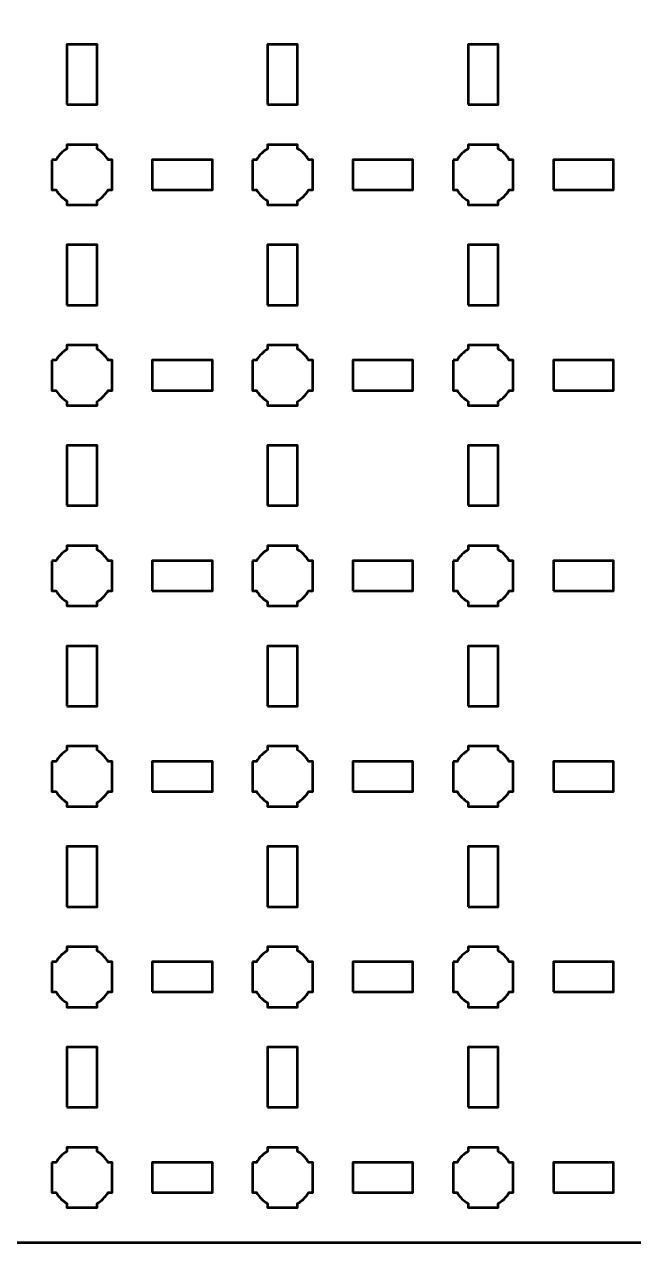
# Model space of a CAD drawing. Header units: centimetres. Extents: x -35.1 to 14.2, y -39.5 to 9.8.
# Drawn here: x -29.07 to -23, y -39.5 to -27.35 of the extents above; entities that cross this region are included whole.
import ezdxf

# ---------------------------------------------------------------- set-up
doc = ezdxf.new("R2010")
doc.units = ezdxf.units.CM
doc.header["$MEASUREMENT"] = 0
doc.layers.add('Layer 1', color=7, linetype='Continuous')

msp = doc.modelspace()

# ---------------------------------------------------------------- linework, layer by layer
at = {"layer": 'Layer 1', "color": 250, "lineweight": 53}
for points in [[(-28.65, -28.15), (-28.35, -28.15), (-28.35, -27.55), (-28.65, -27.55), (-28.65, -28.15)], [(-26.65, -28.15), (-26.35, -28.15), (-26.35, -27.55), (-26.65, -27.55), (-26.65, -28.15)], [(-24.65, -28.15), (-24.35, -28.15), (-24.35, -27.55), (-24.65, -27.55), (-24.65, -28.15)], [(-27.8, -29), (-27.2, -29), (-27.2, -28.7), (-27.8, -28.7), (-27.8, -29)], [(-25.8, -29), (-25.2, -29), (-25.2, -28.7), (-25.8, -28.7), (-25.8, -29)], [(-23.8, -29), (-23.2, -29), (-23.2, -28.7), (-23.8, -28.7), (-23.8, -29)], [(-28.65, -30.15), (-28.35, -30.15), (-28.35, -29.55), (-28.65, -29.55), (-28.65, -30.15)], [(-26.65, -30.15), (-26.35, -30.15), (-26.35, -29.55), (-26.65, -29.55), (-26.65, -30.15)], [(-24.65, -30.15), (-24.35, -30.15), (-24.35, -29.55), (-24.65, -29.55), (-24.65, -30.15)], [(-27.8, -31), (-27.2, -31), (-27.2, -30.7), (-27.8, -30.7), (-27.8, -31)], [(-25.8, -31), (-25.2, -31), (-25.2, -30.7), (-25.8, -30.7), (-25.8, -31)], [(-23.8, -31), (-23.2, -31), (-23.2, -30.7), (-23.8, -30.7), (-23.8, -31)], [(-28.65, -32.15), (-28.35, -32.15), (-28.35, -31.55), (-28.65, -31.55), (-28.65, -32.15)], [(-26.65, -32.15), (-26.35, -32.15), (-26.35, -31.55), (-26.65, -31.55), (-26.65, -32.15)], [(-24.65, -32.15), (-24.35, -32.15), (-24.35, -31.55), (-24.65, -31.55), (-24.65, -32.15)], [(-27.8, -33), (-27.2, -33), (-27.2, -32.7), (-27.8, -32.7), (-27.8, -33)], [(-25.8, -33), (-25.2, -33), (-25.2, -32.7), (-25.8, -32.7), (-25.8, -33)], [(-23.8, -33), (-23.2, -33), (-23.2, -32.7), (-23.8, -32.7), (-23.8, -33)], [(-28.65, -34.15), (-28.35, -34.15), (-28.35, -33.55), (-28.65, -33.55), (-28.65, -34.15)], [(-26.65, -34.15), (-26.35, -34.15), (-26.35, -33.55), (-26.65, -33.55), (-26.65, -34.15)], [(-24.65, -34.15), (-24.35, -34.15), (-24.35, -33.55), (-24.65, -33.55), (-24.65, -34.15)], [(-27.8, -35), (-27.2, -35), (-27.2, -34.7), (-27.8, -34.7), (-27.8, -35)], [(-25.8, -35), (-25.2, -35), (-25.2, -34.7), (-25.8, -34.7), (-25.8, -35)], [(-23.8, -35), (-23.2, -35), (-23.2, -34.7), (-23.8, -34.7), (-23.8, -35)], [(-28.65, -36.15), (-28.35, -36.15), (-28.35, -35.55), (-28.65, -35.55), (-28.65, -36.15)], [(-26.65, -36.15), (-26.35, -36.15), (-26.35, -35.55), (-26.65, -35.55), (-26.65, -36.15)], [(-24.65, -36.15), (-24.35, -36.15), (-24.35, -35.55), (-24.65, -35.55), (-24.65, -36.15)], [(-27.8, -37), (-27.2, -37), (-27.2, -36.7), (-27.8, -36.7), (-27.8, -37)], [(-25.8, -37), (-25.2, -37), (-25.2, -36.7), (-25.8, -36.7), (-25.8, -37)], [(-23.8, -37), (-23.2, -37), (-23.2, -36.7), (-23.8, -36.7), (-23.8, -37)], [(-28.65, -38.15), (-28.35, -38.15), (-28.35, -37.55), (-28.65, -37.55), (-28.65, -38.15)], [(-26.65, -38.15), (-26.35, -38.15), (-26.35, -37.55), (-26.65, -37.55), (-26.65, -38.15)], [(-24.65, -38.15), (-24.35, -38.15), (-24.35, -37.55), (-24.65, -37.55), (-24.65, -38.15)], [(-27.8, -39), (-27.2, -39), (-27.2, -38.7), (-27.8, -38.7), (-27.8, -39)], [(-25.8, -39), (-25.2, -39), (-25.2, -38.7), (-25.8, -38.7), (-25.8, -39)], [(-23.8, -39), (-23.2, -39), (-23.2, -38.7), (-23.8, -38.7), (-23.8, -39)]]:
    msp.add_lwpolyline(points, close=True, dxfattribs=at)
msp.add_open_spline([(-35.15, -39), (-35.15, -39), (-35.15, 9.3), (-35.15, 9.3), (-35.15, 9.3), (-35.15, 9.57609), (-34.92609, 9.8), (-34.65, 9.8), (-34.65, 9.8), (-34.65, 9.8), (13.65, 9.8), (13.65, 9.8), (13.65, 9.8), (13.92609, 9.8), (14.15, 9.57609), (14.15, 9.3), (14.15, 9.3), (14.15, 9.3), (14.15, -39), (14.15, -39), (14.15, -39), (14.15, -39.27609), (13.92609, -39.5), (13.65, -39.5), (13.65, -39.5), (13.65, -39.5), (-34.65, -39.5), (-34.65, -39.5), (-34.65, -39.5), (-34.92609, -39.5), (-35.15, -39.27609), (-35.15, -39)], degree=3, knots=[0, 0, 0, 0, 0.125, 0.125, 0.125, 0.125, 0.25, 0.25, 0.25, 0.25, 0.375, 0.375, 0.375, 0.375, 0.5, 0.5, 0.5, 0.5, 0.625, 0.625, 0.625, 0.625, 0.75, 0.75, 0.75, 0.75, 0.875, 0.875, 0.875, 0.875, 1, 1, 1, 1], dxfattribs=at)
at = {"layer": 'Layer 1', "lineweight": 53}
for points in [[(-28.8, -28.7), (-28.8, -28.7), (-28.75985, -28.7), (-28.75985, -28.7), (-28.75985, -28.7), (-28.7335, -28.65447), (-28.69553, -28.6165), (-28.65, -28.59015), (-28.65, -28.59015), (-28.65, -28.59015), (-28.65, -28.55), (-28.65, -28.55), (-28.65, -28.55), (-28.65, -28.55), (-28.5, -28.55), (-28.5, -28.55), (-28.5, -28.55), (-28.5, -28.55), (-28.35, -28.55), (-28.35, -28.55), (-28.35, -28.55), (-28.35, -28.55), (-28.35, -28.59015), (-28.35, -28.59015), (-28.35, -28.59015), (-28.30447, -28.6165), (-28.2665, -28.65447), (-28.24015, -28.7), (-28.24015, -28.7), (-28.24015, -28.7), (-28.2, -28.7), (-28.2, -28.7), (-28.2, -28.7), (-28.2, -28.7), (-28.2, -28.85), (-28.2, -28.85), (-28.2, -28.85), (-28.2, -28.85), (-28.2, -29), (-28.2, -29), (-28.2, -29), (-28.2, -29), (-28.24015, -29), (-28.24015, -29), (-28.24015, -29), (-28.2665, -29.04553), (-28.30447, -29.0835), (-28.35, -29.10985), (-28.35, -29.10985), (-28.35, -29.10985), (-28.35, -29.15), (-28.35, -29.15), (-28.35, -29.15), (-28.35, -29.15), (-28.5, -29.15), (-28.5, -29.15), (-28.5, -29.15), (-28.5, -29.15), (-28.65, -29.15), (-28.65, -29.15), (-28.65, -29.15), (-28.65, -29.15), (-28.65, -29.10985), (-28.65, -29.10985), (-28.65, -29.10985), (-28.69553, -29.0835), (-28.7335, -29.04553), (-28.75985, -29), (-28.75985, -29), (-28.75985, -29), (-28.8, -29), (-28.8, -29), (-28.8, -29), (-28.8, -29), (-28.8, -28.85), (-28.8, -28.85), (-28.8, -28.85), (-28.8, -28.85), (-28.8, -28.7), (-28.8, -28.7)], [(-26.8, -28.7), (-26.8, -28.7), (-26.75985, -28.7), (-26.75985, -28.7), (-26.75985, -28.7), (-26.7335, -28.65447), (-26.69553, -28.6165), (-26.65, -28.59015), (-26.65, -28.59015), (-26.65, -28.59015), (-26.65, -28.55), (-26.65, -28.55), (-26.65, -28.55), (-26.65, -28.55), (-26.5, -28.55), (-26.5, -28.55), (-26.5, -28.55), (-26.5, -28.55), (-26.35, -28.55), (-26.35, -28.55), (-26.35, -28.55), (-26.35, -28.55), (-26.35, -28.59015), (-26.35, -28.59015), (-26.35, -28.59015), (-26.30447, -28.6165), (-26.2665, -28.65447), (-26.24015, -28.7), (-26.24015, -28.7), (-26.24015, -28.7), (-26.2, -28.7), (-26.2, -28.7), (-26.2, -28.7), (-26.2, -28.7), (-26.2, -28.85), (-26.2, -28.85), (-26.2, -28.85), (-26.2, -28.85), (-26.2, -29), (-26.2, -29), (-26.2, -29), (-26.2, -29), (-26.24015, -29), (-26.24015, -29), (-26.24015, -29), (-26.2665, -29.04553), (-26.30447, -29.0835), (-26.35, -29.10985), (-26.35, -29.10985), (-26.35, -29.10985), (-26.35, -29.15), (-26.35, -29.15), (-26.35, -29.15), (-26.35, -29.15), (-26.5, -29.15), (-26.5, -29.15), (-26.5, -29.15), (-26.5, -29.15), (-26.65, -29.15), (-26.65, -29.15), (-26.65, -29.15), (-26.65, -29.15), (-26.65, -29.10985), (-26.65, -29.10985), (-26.65, -29.10985), (-26.69553, -29.0835), (-26.7335, -29.04553), (-26.75985, -29), (-26.75985, -29), (-26.75985, -29), (-26.8, -29), (-26.8, -29), (-26.8, -29), (-26.8, -29), (-26.8, -28.85), (-26.8, -28.85), (-26.8, -28.85), (-26.8, -28.85), (-26.8, -28.7), (-26.8, -28.7)], [(-24.8, -28.7), (-24.8, -28.7), (-24.75985, -28.7), (-24.75985, -28.7), (-24.75985, -28.7), (-24.7335, -28.65447), (-24.69553, -28.6165), (-24.65, -28.59015), (-24.65, -28.59015), (-24.65, -28.59015), (-24.65, -28.55), (-24.65, -28.55), (-24.65, -28.55), (-24.65, -28.55), (-24.5, -28.55), (-24.5, -28.55), (-24.5, -28.55), (-24.5, -28.55), (-24.35, -28.55), (-24.35, -28.55), (-24.35, -28.55), (-24.35, -28.55), (-24.35, -28.59015), (-24.35, -28.59015), (-24.35, -28.59015), (-24.30447, -28.6165), (-24.2665, -28.65447), (-24.24015, -28.7), (-24.24015, -28.7), (-24.24015, -28.7), (-24.2, -28.7), (-24.2, -28.7), (-24.2, -28.7), (-24.2, -28.7), (-24.2, -28.85), (-24.2, -28.85), (-24.2, -28.85), (-24.2, -28.85), (-24.2, -29), (-24.2, -29), (-24.2, -29), (-24.2, -29), (-24.24015, -29), (-24.24015, -29), (-24.24015, -29), (-24.2665, -29.04553), (-24.30447, -29.0835), (-24.35, -29.10985), (-24.35, -29.10985), (-24.35, -29.10985), (-24.35, -29.15), (-24.35, -29.15), (-24.35, -29.15), (-24.35, -29.15), (-24.5, -29.15), (-24.5, -29.15), (-24.5, -29.15), (-24.5, -29.15), (-24.65, -29.15), (-24.65, -29.15), (-24.65, -29.15), (-24.65, -29.15), (-24.65, -29.10985), (-24.65, -29.10985), (-24.65, -29.10985), (-24.69553, -29.0835), (-24.7335, -29.04553), (-24.75985, -29), (-24.75985, -29), (-24.75985, -29), (-24.8, -29), (-24.8, -29), (-24.8, -29), (-24.8, -29), (-24.8, -28.85), (-24.8, -28.85), (-24.8, -28.85), (-24.8, -28.85), (-24.8, -28.7), (-24.8, -28.7)], [(-28.8, -30.7), (-28.8, -30.7), (-28.75985, -30.7), (-28.75985, -30.7), (-28.75985, -30.7), (-28.7335, -30.65447), (-28.69553, -30.6165), (-28.65, -30.59015), (-28.65, -30.59015), (-28.65, -30.59015), (-28.65, -30.55), (-28.65, -30.55), (-28.65, -30.55), (-28.65, -30.55), (-28.5, -30.55), (-28.5, -30.55), (-28.5, -30.55), (-28.5, -30.55), (-28.35, -30.55), (-28.35, -30.55), (-28.35, -30.55), (-28.35, -30.55), (-28.35, -30.59015), (-28.35, -30.59015), (-28.35, -30.59015), (-28.30447, -30.6165), (-28.2665, -30.65447), (-28.24015, -30.7), (-28.24015, -30.7), (-28.24015, -30.7), (-28.2, -30.7), (-28.2, -30.7), (-28.2, -30.7), (-28.2, -30.7), (-28.2, -30.85), (-28.2, -30.85), (-28.2, -30.85), (-28.2, -30.85), (-28.2, -31), (-28.2, -31), (-28.2, -31), (-28.2, -31), (-28.24015, -31), (-28.24015, -31), (-28.24015, -31), (-28.2665, -31.04553), (-28.30447, -31.0835), (-28.35, -31.10985), (-28.35, -31.10985), (-28.35, -31.10985), (-28.35, -31.15), (-28.35, -31.15), (-28.35, -31.15), (-28.35, -31.15), (-28.5, -31.15), (-28.5, -31.15), (-28.5, -31.15), (-28.5, -31.15), (-28.65, -31.15), (-28.65, -31.15), (-28.65, -31.15), (-28.65, -31.15), (-28.65, -31.10985), (-28.65, -31.10985), (-28.65, -31.10985), (-28.69553, -31.0835), (-28.7335, -31.04553), (-28.75985, -31), (-28.75985, -31), (-28.75985, -31), (-28.8, -31), (-28.8, -31), (-28.8, -31), (-28.8, -31), (-28.8, -30.85), (-28.8, -30.85), (-28.8, -30.85), (-28.8, -30.85), (-28.8, -30.7), (-28.8, -30.7)], [(-26.8, -30.7), (-26.8, -30.7), (-26.75985, -30.7), (-26.75985, -30.7), (-26.75985, -30.7), (-26.7335, -30.65447), (-26.69553, -30.6165), (-26.65, -30.59015), (-26.65, -30.59015), (-26.65, -30.59015), (-26.65, -30.55), (-26.65, -30.55), (-26.65, -30.55), (-26.65, -30.55), (-26.5, -30.55), (-26.5, -30.55), (-26.5, -30.55), (-26.5, -30.55), (-26.35, -30.55), (-26.35, -30.55), (-26.35, -30.55), (-26.35, -30.55), (-26.35, -30.59015), (-26.35, -30.59015), (-26.35, -30.59015), (-26.30447, -30.6165), (-26.2665, -30.65447), (-26.24015, -30.7), (-26.24015, -30.7), (-26.24015, -30.7), (-26.2, -30.7), (-26.2, -30.7), (-26.2, -30.7), (-26.2, -30.7), (-26.2, -30.85), (-26.2, -30.85), (-26.2, -30.85), (-26.2, -30.85), (-26.2, -31), (-26.2, -31), (-26.2, -31), (-26.2, -31), (-26.24015, -31), (-26.24015, -31), (-26.24015, -31), (-26.2665, -31.04553), (-26.30447, -31.0835), (-26.35, -31.10985), (-26.35, -31.10985), (-26.35, -31.10985), (-26.35, -31.15), (-26.35, -31.15), (-26.35, -31.15), (-26.35, -31.15), (-26.5, -31.15), (-26.5, -31.15), (-26.5, -31.15), (-26.5, -31.15), (-26.65, -31.15), (-26.65, -31.15), (-26.65, -31.15), (-26.65, -31.15), (-26.65, -31.10985), (-26.65, -31.10985), (-26.65, -31.10985), (-26.69553, -31.0835), (-26.7335, -31.04553), (-26.75985, -31), (-26.75985, -31), (-26.75985, -31), (-26.8, -31), (-26.8, -31), (-26.8, -31), (-26.8, -31), (-26.8, -30.85), (-26.8, -30.85), (-26.8, -30.85), (-26.8, -30.85), (-26.8, -30.7), (-26.8, -30.7)], [(-24.8, -30.7), (-24.8, -30.7), (-24.75985, -30.7), (-24.75985, -30.7), (-24.75985, -30.7), (-24.7335, -30.65447), (-24.69553, -30.6165), (-24.65, -30.59015), (-24.65, -30.59015), (-24.65, -30.59015), (-24.65, -30.55), (-24.65, -30.55), (-24.65, -30.55), (-24.65, -30.55), (-24.5, -30.55), (-24.5, -30.55), (-24.5, -30.55), (-24.5, -30.55), (-24.35, -30.55), (-24.35, -30.55), (-24.35, -30.55), (-24.35, -30.55), (-24.35, -30.59015), (-24.35, -30.59015), (-24.35, -30.59015), (-24.30447, -30.6165), (-24.2665, -30.65447), (-24.24015, -30.7), (-24.24015, -30.7), (-24.24015, -30.7), (-24.2, -30.7), (-24.2, -30.7), (-24.2, -30.7), (-24.2, -30.7), (-24.2, -30.85), (-24.2, -30.85), (-24.2, -30.85), (-24.2, -30.85), (-24.2, -31), (-24.2, -31), (-24.2, -31), (-24.2, -31), (-24.24015, -31), (-24.24015, -31), (-24.24015, -31), (-24.2665, -31.04553), (-24.30447, -31.0835), (-24.35, -31.10985), (-24.35, -31.10985), (-24.35, -31.10985), (-24.35, -31.15), (-24.35, -31.15), (-24.35, -31.15), (-24.35, -31.15), (-24.5, -31.15), (-24.5, -31.15), (-24.5, -31.15), (-24.5, -31.15), (-24.65, -31.15), (-24.65, -31.15), (-24.65, -31.15), (-24.65, -31.15), (-24.65, -31.10985), (-24.65, -31.10985), (-24.65, -31.10985), (-24.69553, -31.0835), (-24.7335, -31.04553), (-24.75985, -31), (-24.75985, -31), (-24.75985, -31), (-24.8, -31), (-24.8, -31), (-24.8, -31), (-24.8, -31), (-24.8, -30.85), (-24.8, -30.85), (-24.8, -30.85), (-24.8, -30.85), (-24.8, -30.7), (-24.8, -30.7)], [(-28.8, -32.7), (-28.8, -32.7), (-28.75985, -32.7), (-28.75985, -32.7), (-28.75985, -32.7), (-28.7335, -32.65447), (-28.69553, -32.6165), (-28.65, -32.59015), (-28.65, -32.59015), (-28.65, -32.59015), (-28.65, -32.55), (-28.65, -32.55), (-28.65, -32.55), (-28.65, -32.55), (-28.5, -32.55), (-28.5, -32.55), (-28.5, -32.55), (-28.5, -32.55), (-28.35, -32.55), (-28.35, -32.55), (-28.35, -32.55), (-28.35, -32.55), (-28.35, -32.59015), (-28.35, -32.59015), (-28.35, -32.59015), (-28.30447, -32.6165), (-28.2665, -32.65447), (-28.24015, -32.7), (-28.24015, -32.7), (-28.24015, -32.7), (-28.2, -32.7), (-28.2, -32.7), (-28.2, -32.7), (-28.2, -32.7), (-28.2, -32.85), (-28.2, -32.85), (-28.2, -32.85), (-28.2, -32.85), (-28.2, -33), (-28.2, -33), (-28.2, -33), (-28.2, -33), (-28.24015, -33), (-28.24015, -33), (-28.24015, -33), (-28.2665, -33.04553), (-28.30447, -33.0835), (-28.35, -33.10985), (-28.35, -33.10985), (-28.35, -33.10985), (-28.35, -33.15), (-28.35, -33.15), (-28.35, -33.15), (-28.35, -33.15), (-28.5, -33.15), (-28.5, -33.15), (-28.5, -33.15), (-28.5, -33.15), (-28.65, -33.15), (-28.65, -33.15), (-28.65, -33.15), (-28.65, -33.15), (-28.65, -33.10985), (-28.65, -33.10985), (-28.65, -33.10985), (-28.69553, -33.0835), (-28.7335, -33.04553), (-28.75985, -33), (-28.75985, -33), (-28.75985, -33), (-28.8, -33), (-28.8, -33), (-28.8, -33), (-28.8, -33), (-28.8, -32.85), (-28.8, -32.85), (-28.8, -32.85), (-28.8, -32.85), (-28.8, -32.7), (-28.8, -32.7)], [(-26.8, -32.7), (-26.8, -32.7), (-26.75985, -32.7), (-26.75985, -32.7), (-26.75985, -32.7), (-26.7335, -32.65447), (-26.69553, -32.6165), (-26.65, -32.59015), (-26.65, -32.59015), (-26.65, -32.59015), (-26.65, -32.55), (-26.65, -32.55), (-26.65, -32.55), (-26.65, -32.55), (-26.5, -32.55), (-26.5, -32.55), (-26.5, -32.55), (-26.5, -32.55), (-26.35, -32.55), (-26.35, -32.55), (-26.35, -32.55), (-26.35, -32.55), (-26.35, -32.59015), (-26.35, -32.59015), (-26.35, -32.59015), (-26.30447, -32.6165), (-26.2665, -32.65447), (-26.24015, -32.7), (-26.24015, -32.7), (-26.24015, -32.7), (-26.2, -32.7), (-26.2, -32.7), (-26.2, -32.7), (-26.2, -32.7), (-26.2, -32.85), (-26.2, -32.85), (-26.2, -32.85), (-26.2, -32.85), (-26.2, -33), (-26.2, -33), (-26.2, -33), (-26.2, -33), (-26.24015, -33), (-26.24015, -33), (-26.24015, -33), (-26.2665, -33.04553), (-26.30447, -33.0835), (-26.35, -33.10985), (-26.35, -33.10985), (-26.35, -33.10985), (-26.35, -33.15), (-26.35, -33.15), (-26.35, -33.15), (-26.35, -33.15), (-26.5, -33.15), (-26.5, -33.15), (-26.5, -33.15), (-26.5, -33.15), (-26.65, -33.15), (-26.65, -33.15), (-26.65, -33.15), (-26.65, -33.15), (-26.65, -33.10985), (-26.65, -33.10985), (-26.65, -33.10985), (-26.69553, -33.0835), (-26.7335, -33.04553), (-26.75985, -33), (-26.75985, -33), (-26.75985, -33), (-26.8, -33), (-26.8, -33), (-26.8, -33), (-26.8, -33), (-26.8, -32.85), (-26.8, -32.85), (-26.8, -32.85), (-26.8, -32.85), (-26.8, -32.7), (-26.8, -32.7)], [(-24.8, -32.7), (-24.8, -32.7), (-24.75985, -32.7), (-24.75985, -32.7), (-24.75985, -32.7), (-24.7335, -32.65447), (-24.69553, -32.6165), (-24.65, -32.59015), (-24.65, -32.59015), (-24.65, -32.59015), (-24.65, -32.55), (-24.65, -32.55), (-24.65, -32.55), (-24.65, -32.55), (-24.5, -32.55), (-24.5, -32.55), (-24.5, -32.55), (-24.5, -32.55), (-24.35, -32.55), (-24.35, -32.55), (-24.35, -32.55), (-24.35, -32.55), (-24.35, -32.59015), (-24.35, -32.59015), (-24.35, -32.59015), (-24.30447, -32.6165), (-24.2665, -32.65447), (-24.24015, -32.7), (-24.24015, -32.7), (-24.24015, -32.7), (-24.2, -32.7), (-24.2, -32.7), (-24.2, -32.7), (-24.2, -32.7), (-24.2, -32.85), (-24.2, -32.85), (-24.2, -32.85), (-24.2, -32.85), (-24.2, -33), (-24.2, -33), (-24.2, -33), (-24.2, -33), (-24.24015, -33), (-24.24015, -33), (-24.24015, -33), (-24.2665, -33.04553), (-24.30447, -33.0835), (-24.35, -33.10985), (-24.35, -33.10985), (-24.35, -33.10985), (-24.35, -33.15), (-24.35, -33.15), (-24.35, -33.15), (-24.35, -33.15), (-24.5, -33.15), (-24.5, -33.15), (-24.5, -33.15), (-24.5, -33.15), (-24.65, -33.15), (-24.65, -33.15), (-24.65, -33.15), (-24.65, -33.15), (-24.65, -33.10985), (-24.65, -33.10985), (-24.65, -33.10985), (-24.69553, -33.0835), (-24.7335, -33.04553), (-24.75985, -33), (-24.75985, -33), (-24.75985, -33), (-24.8, -33), (-24.8, -33), (-24.8, -33), (-24.8, -33), (-24.8, -32.85), (-24.8, -32.85), (-24.8, -32.85), (-24.8, -32.85), (-24.8, -32.7), (-24.8, -32.7)], [(-28.8, -34.7), (-28.8, -34.7), (-28.75985, -34.7), (-28.75985, -34.7), (-28.75985, -34.7), (-28.7335, -34.65447), (-28.69553, -34.6165), (-28.65, -34.59015), (-28.65, -34.59015), (-28.65, -34.59015), (-28.65, -34.55), (-28.65, -34.55), (-28.65, -34.55), (-28.65, -34.55), (-28.5, -34.55), (-28.5, -34.55), (-28.5, -34.55), (-28.5, -34.55), (-28.35, -34.55), (-28.35, -34.55), (-28.35, -34.55), (-28.35, -34.55), (-28.35, -34.59015), (-28.35, -34.59015), (-28.35, -34.59015), (-28.30447, -34.6165), (-28.2665, -34.65447), (-28.24015, -34.7), (-28.24015, -34.7), (-28.24015, -34.7), (-28.2, -34.7), (-28.2, -34.7), (-28.2, -34.7), (-28.2, -34.7), (-28.2, -34.85), (-28.2, -34.85), (-28.2, -34.85), (-28.2, -34.85), (-28.2, -35), (-28.2, -35), (-28.2, -35), (-28.2, -35), (-28.24015, -35), (-28.24015, -35), (-28.24015, -35), (-28.2665, -35.04553), (-28.30447, -35.0835), (-28.35, -35.10985), (-28.35, -35.10985), (-28.35, -35.10985), (-28.35, -35.15), (-28.35, -35.15), (-28.35, -35.15), (-28.35, -35.15), (-28.5, -35.15), (-28.5, -35.15), (-28.5, -35.15), (-28.5, -35.15), (-28.65, -35.15), (-28.65, -35.15), (-28.65, -35.15), (-28.65, -35.15), (-28.65, -35.10985), (-28.65, -35.10985), (-28.65, -35.10985), (-28.69553, -35.0835), (-28.7335, -35.04553), (-28.75985, -35), (-28.75985, -35), (-28.75985, -35), (-28.8, -35), (-28.8, -35), (-28.8, -35), (-28.8, -35), (-28.8, -34.85), (-28.8, -34.85), (-28.8, -34.85), (-28.8, -34.85), (-28.8, -34.7), (-28.8, -34.7)], [(-26.8, -34.7), (-26.8, -34.7), (-26.75985, -34.7), (-26.75985, -34.7), (-26.75985, -34.7), (-26.7335, -34.65447), (-26.69553, -34.6165), (-26.65, -34.59015), (-26.65, -34.59015), (-26.65, -34.59015), (-26.65, -34.55), (-26.65, -34.55), (-26.65, -34.55), (-26.65, -34.55), (-26.5, -34.55), (-26.5, -34.55), (-26.5, -34.55), (-26.5, -34.55), (-26.35, -34.55), (-26.35, -34.55), (-26.35, -34.55), (-26.35, -34.55), (-26.35, -34.59015), (-26.35, -34.59015), (-26.35, -34.59015), (-26.30447, -34.6165), (-26.2665, -34.65447), (-26.24015, -34.7), (-26.24015, -34.7), (-26.24015, -34.7), (-26.2, -34.7), (-26.2, -34.7), (-26.2, -34.7), (-26.2, -34.7), (-26.2, -34.85), (-26.2, -34.85), (-26.2, -34.85), (-26.2, -34.85), (-26.2, -35), (-26.2, -35), (-26.2, -35), (-26.2, -35), (-26.24015, -35), (-26.24015, -35), (-26.24015, -35), (-26.2665, -35.04553), (-26.30447, -35.0835), (-26.35, -35.10985), (-26.35, -35.10985), (-26.35, -35.10985), (-26.35, -35.15), (-26.35, -35.15), (-26.35, -35.15), (-26.35, -35.15), (-26.5, -35.15), (-26.5, -35.15), (-26.5, -35.15), (-26.5, -35.15), (-26.65, -35.15), (-26.65, -35.15), (-26.65, -35.15), (-26.65, -35.15), (-26.65, -35.10985), (-26.65, -35.10985), (-26.65, -35.10985), (-26.69553, -35.0835), (-26.7335, -35.04553), (-26.75985, -35), (-26.75985, -35), (-26.75985, -35), (-26.8, -35), (-26.8, -35), (-26.8, -35), (-26.8, -35), (-26.8, -34.85), (-26.8, -34.85), (-26.8, -34.85), (-26.8, -34.85), (-26.8, -34.7), (-26.8, -34.7)], [(-24.8, -34.7), (-24.8, -34.7), (-24.75985, -34.7), (-24.75985, -34.7), (-24.75985, -34.7), (-24.7335, -34.65447), (-24.69553, -34.6165), (-24.65, -34.59015), (-24.65, -34.59015), (-24.65, -34.59015), (-24.65, -34.55), (-24.65, -34.55), (-24.65, -34.55), (-24.65, -34.55), (-24.5, -34.55), (-24.5, -34.55), (-24.5, -34.55), (-24.5, -34.55), (-24.35, -34.55), (-24.35, -34.55), (-24.35, -34.55), (-24.35, -34.55), (-24.35, -34.59015), (-24.35, -34.59015), (-24.35, -34.59015), (-24.30447, -34.6165), (-24.2665, -34.65447), (-24.24015, -34.7), (-24.24015, -34.7), (-24.24015, -34.7), (-24.2, -34.7), (-24.2, -34.7), (-24.2, -34.7), (-24.2, -34.7), (-24.2, -34.85), (-24.2, -34.85), (-24.2, -34.85), (-24.2, -34.85), (-24.2, -35), (-24.2, -35), (-24.2, -35), (-24.2, -35), (-24.24015, -35), (-24.24015, -35), (-24.24015, -35), (-24.2665, -35.04553), (-24.30447, -35.0835), (-24.35, -35.10985), (-24.35, -35.10985), (-24.35, -35.10985), (-24.35, -35.15), (-24.35, -35.15), (-24.35, -35.15), (-24.35, -35.15), (-24.5, -35.15), (-24.5, -35.15), (-24.5, -35.15), (-24.5, -35.15), (-24.65, -35.15), (-24.65, -35.15), (-24.65, -35.15), (-24.65, -35.15), (-24.65, -35.10985), (-24.65, -35.10985), (-24.65, -35.10985), (-24.69553, -35.0835), (-24.7335, -35.04553), (-24.75985, -35), (-24.75985, -35), (-24.75985, -35), (-24.8, -35), (-24.8, -35), (-24.8, -35), (-24.8, -35), (-24.8, -34.85), (-24.8, -34.85), (-24.8, -34.85), (-24.8, -34.85), (-24.8, -34.7), (-24.8, -34.7)], [(-28.8, -36.7), (-28.8, -36.7), (-28.75985, -36.7), (-28.75985, -36.7), (-28.75985, -36.7), (-28.7335, -36.65447), (-28.69553, -36.6165), (-28.65, -36.59015), (-28.65, -36.59015), (-28.65, -36.59015), (-28.65, -36.55), (-28.65, -36.55), (-28.65, -36.55), (-28.65, -36.55), (-28.5, -36.55), (-28.5, -36.55), (-28.5, -36.55), (-28.5, -36.55), (-28.35, -36.55), (-28.35, -36.55), (-28.35, -36.55), (-28.35, -36.55), (-28.35, -36.59015), (-28.35, -36.59015), (-28.35, -36.59015), (-28.30447, -36.6165), (-28.2665, -36.65447), (-28.24015, -36.7), (-28.24015, -36.7), (-28.24015, -36.7), (-28.2, -36.7), (-28.2, -36.7), (-28.2, -36.7), (-28.2, -36.7), (-28.2, -36.85), (-28.2, -36.85), (-28.2, -36.85), (-28.2, -36.85), (-28.2, -37), (-28.2, -37), (-28.2, -37), (-28.2, -37), (-28.24015, -37), (-28.24015, -37), (-28.24015, -37), (-28.2665, -37.04553), (-28.30447, -37.0835), (-28.35, -37.10985), (-28.35, -37.10985), (-28.35, -37.10985), (-28.35, -37.15), (-28.35, -37.15), (-28.35, -37.15), (-28.35, -37.15), (-28.5, -37.15), (-28.5, -37.15), (-28.5, -37.15), (-28.5, -37.15), (-28.65, -37.15), (-28.65, -37.15), (-28.65, -37.15), (-28.65, -37.15), (-28.65, -37.10985), (-28.65, -37.10985), (-28.65, -37.10985), (-28.69553, -37.0835), (-28.7335, -37.04553), (-28.75985, -37), (-28.75985, -37), (-28.75985, -37), (-28.8, -37), (-28.8, -37), (-28.8, -37), (-28.8, -37), (-28.8, -36.85), (-28.8, -36.85), (-28.8, -36.85), (-28.8, -36.85), (-28.8, -36.7), (-28.8, -36.7)], [(-26.8, -36.7), (-26.8, -36.7), (-26.75985, -36.7), (-26.75985, -36.7), (-26.75985, -36.7), (-26.7335, -36.65447), (-26.69553, -36.6165), (-26.65, -36.59015), (-26.65, -36.59015), (-26.65, -36.59015), (-26.65, -36.55), (-26.65, -36.55), (-26.65, -36.55), (-26.65, -36.55), (-26.5, -36.55), (-26.5, -36.55), (-26.5, -36.55), (-26.5, -36.55), (-26.35, -36.55), (-26.35, -36.55), (-26.35, -36.55), (-26.35, -36.55), (-26.35, -36.59015), (-26.35, -36.59015), (-26.35, -36.59015), (-26.30447, -36.6165), (-26.2665, -36.65447), (-26.24015, -36.7), (-26.24015, -36.7), (-26.24015, -36.7), (-26.2, -36.7), (-26.2, -36.7), (-26.2, -36.7), (-26.2, -36.7), (-26.2, -36.85), (-26.2, -36.85), (-26.2, -36.85), (-26.2, -36.85), (-26.2, -37), (-26.2, -37), (-26.2, -37), (-26.2, -37), (-26.24015, -37), (-26.24015, -37), (-26.24015, -37), (-26.2665, -37.04553), (-26.30447, -37.0835), (-26.35, -37.10985), (-26.35, -37.10985), (-26.35, -37.10985), (-26.35, -37.15), (-26.35, -37.15), (-26.35, -37.15), (-26.35, -37.15), (-26.5, -37.15), (-26.5, -37.15), (-26.5, -37.15), (-26.5, -37.15), (-26.65, -37.15), (-26.65, -37.15), (-26.65, -37.15), (-26.65, -37.15), (-26.65, -37.10985), (-26.65, -37.10985), (-26.65, -37.10985), (-26.69553, -37.0835), (-26.7335, -37.04553), (-26.75985, -37), (-26.75985, -37), (-26.75985, -37), (-26.8, -37), (-26.8, -37), (-26.8, -37), (-26.8, -37), (-26.8, -36.85), (-26.8, -36.85), (-26.8, -36.85), (-26.8, -36.85), (-26.8, -36.7), (-26.8, -36.7)], [(-24.8, -36.7), (-24.8, -36.7), (-24.75985, -36.7), (-24.75985, -36.7), (-24.75985, -36.7), (-24.7335, -36.65447), (-24.69553, -36.6165), (-24.65, -36.59015), (-24.65, -36.59015), (-24.65, -36.59015), (-24.65, -36.55), (-24.65, -36.55), (-24.65, -36.55), (-24.65, -36.55), (-24.5, -36.55), (-24.5, -36.55), (-24.5, -36.55), (-24.5, -36.55), (-24.35, -36.55), (-24.35, -36.55), (-24.35, -36.55), (-24.35, -36.55), (-24.35, -36.59015), (-24.35, -36.59015), (-24.35, -36.59015), (-24.30447, -36.6165), (-24.2665, -36.65447), (-24.24015, -36.7), (-24.24015, -36.7), (-24.24015, -36.7), (-24.2, -36.7), (-24.2, -36.7), (-24.2, -36.7), (-24.2, -36.7), (-24.2, -36.85), (-24.2, -36.85), (-24.2, -36.85), (-24.2, -36.85), (-24.2, -37), (-24.2, -37), (-24.2, -37), (-24.2, -37), (-24.24015, -37), (-24.24015, -37), (-24.24015, -37), (-24.2665, -37.04553), (-24.30447, -37.0835), (-24.35, -37.10985), (-24.35, -37.10985), (-24.35, -37.10985), (-24.35, -37.15), (-24.35, -37.15), (-24.35, -37.15), (-24.35, -37.15), (-24.5, -37.15), (-24.5, -37.15), (-24.5, -37.15), (-24.5, -37.15), (-24.65, -37.15), (-24.65, -37.15), (-24.65, -37.15), (-24.65, -37.15), (-24.65, -37.10985), (-24.65, -37.10985), (-24.65, -37.10985), (-24.69553, -37.0835), (-24.7335, -37.04553), (-24.75985, -37), (-24.75985, -37), (-24.75985, -37), (-24.8, -37), (-24.8, -37), (-24.8, -37), (-24.8, -37), (-24.8, -36.85), (-24.8, -36.85), (-24.8, -36.85), (-24.8, -36.85), (-24.8, -36.7), (-24.8, -36.7)], [(-28.8, -38.7), (-28.8, -38.7), (-28.75985, -38.7), (-28.75985, -38.7), (-28.75985, -38.7), (-28.7335, -38.65447), (-28.69553, -38.6165), (-28.65, -38.59015), (-28.65, -38.59015), (-28.65, -38.59015), (-28.65, -38.55), (-28.65, -38.55), (-28.65, -38.55), (-28.65, -38.55), (-28.5, -38.55), (-28.5, -38.55), (-28.5, -38.55), (-28.5, -38.55), (-28.35, -38.55), (-28.35, -38.55), (-28.35, -38.55), (-28.35, -38.55), (-28.35, -38.59015), (-28.35, -38.59015), (-28.35, -38.59015), (-28.30447, -38.6165), (-28.2665, -38.65447), (-28.24015, -38.7), (-28.24015, -38.7), (-28.24015, -38.7), (-28.2, -38.7), (-28.2, -38.7), (-28.2, -38.7), (-28.2, -38.7), (-28.2, -38.85), (-28.2, -38.85), (-28.2, -38.85), (-28.2, -38.85), (-28.2, -39), (-28.2, -39), (-28.2, -39), (-28.2, -39), (-28.24015, -39), (-28.24015, -39), (-28.24015, -39), (-28.2665, -39.04553), (-28.30447, -39.0835), (-28.35, -39.10985), (-28.35, -39.10985), (-28.35, -39.10985), (-28.35, -39.15), (-28.35, -39.15), (-28.35, -39.15), (-28.35, -39.15), (-28.5, -39.15), (-28.5, -39.15), (-28.5, -39.15), (-28.5, -39.15), (-28.65, -39.15), (-28.65, -39.15), (-28.65, -39.15), (-28.65, -39.15), (-28.65, -39.10985), (-28.65, -39.10985), (-28.65, -39.10985), (-28.69553, -39.0835), (-28.7335, -39.04553), (-28.75985, -39), (-28.75985, -39), (-28.75985, -39), (-28.8, -39), (-28.8, -39), (-28.8, -39), (-28.8, -39), (-28.8, -38.85), (-28.8, -38.85), (-28.8, -38.85), (-28.8, -38.85), (-28.8, -38.7), (-28.8, -38.7)], [(-26.8, -38.7), (-26.8, -38.7), (-26.75985, -38.7), (-26.75985, -38.7), (-26.75985, -38.7), (-26.7335, -38.65447), (-26.69553, -38.6165), (-26.65, -38.59015), (-26.65, -38.59015), (-26.65, -38.59015), (-26.65, -38.55), (-26.65, -38.55), (-26.65, -38.55), (-26.65, -38.55), (-26.5, -38.55), (-26.5, -38.55), (-26.5, -38.55), (-26.5, -38.55), (-26.35, -38.55), (-26.35, -38.55), (-26.35, -38.55), (-26.35, -38.55), (-26.35, -38.59015), (-26.35, -38.59015), (-26.35, -38.59015), (-26.30447, -38.6165), (-26.2665, -38.65447), (-26.24015, -38.7), (-26.24015, -38.7), (-26.24015, -38.7), (-26.2, -38.7), (-26.2, -38.7), (-26.2, -38.7), (-26.2, -38.7), (-26.2, -38.85), (-26.2, -38.85), (-26.2, -38.85), (-26.2, -38.85), (-26.2, -39), (-26.2, -39), (-26.2, -39), (-26.2, -39), (-26.24015, -39), (-26.24015, -39), (-26.24015, -39), (-26.2665, -39.04553), (-26.30447, -39.0835), (-26.35, -39.10985), (-26.35, -39.10985), (-26.35, -39.10985), (-26.35, -39.15), (-26.35, -39.15), (-26.35, -39.15), (-26.35, -39.15), (-26.5, -39.15), (-26.5, -39.15), (-26.5, -39.15), (-26.5, -39.15), (-26.65, -39.15), (-26.65, -39.15), (-26.65, -39.15), (-26.65, -39.15), (-26.65, -39.10985), (-26.65, -39.10985), (-26.65, -39.10985), (-26.69553, -39.0835), (-26.7335, -39.04553), (-26.75985, -39), (-26.75985, -39), (-26.75985, -39), (-26.8, -39), (-26.8, -39), (-26.8, -39), (-26.8, -39), (-26.8, -38.85), (-26.8, -38.85), (-26.8, -38.85), (-26.8, -38.85), (-26.8, -38.7), (-26.8, -38.7)], [(-24.8, -38.7), (-24.8, -38.7), (-24.75985, -38.7), (-24.75985, -38.7), (-24.75985, -38.7), (-24.7335, -38.65447), (-24.69553, -38.6165), (-24.65, -38.59015), (-24.65, -38.59015), (-24.65, -38.59015), (-24.65, -38.55), (-24.65, -38.55), (-24.65, -38.55), (-24.65, -38.55), (-24.5, -38.55), (-24.5, -38.55), (-24.5, -38.55), (-24.5, -38.55), (-24.35, -38.55), (-24.35, -38.55), (-24.35, -38.55), (-24.35, -38.55), (-24.35, -38.59015), (-24.35, -38.59015), (-24.35, -38.59015), (-24.30447, -38.6165), (-24.2665, -38.65447), (-24.24015, -38.7), (-24.24015, -38.7), (-24.24015, -38.7), (-24.2, -38.7), (-24.2, -38.7), (-24.2, -38.7), (-24.2, -38.7), (-24.2, -38.85), (-24.2, -38.85), (-24.2, -38.85), (-24.2, -38.85), (-24.2, -39), (-24.2, -39), (-24.2, -39), (-24.2, -39), (-24.24015, -39), (-24.24015, -39), (-24.24015, -39), (-24.2665, -39.04553), (-24.30447, -39.0835), (-24.35, -39.10985), (-24.35, -39.10985), (-24.35, -39.10985), (-24.35, -39.15), (-24.35, -39.15), (-24.35, -39.15), (-24.35, -39.15), (-24.5, -39.15), (-24.5, -39.15), (-24.5, -39.15), (-24.5, -39.15), (-24.65, -39.15), (-24.65, -39.15), (-24.65, -39.15), (-24.65, -39.15), (-24.65, -39.10985), (-24.65, -39.10985), (-24.65, -39.10985), (-24.69553, -39.0835), (-24.7335, -39.04553), (-24.75985, -39), (-24.75985, -39), (-24.75985, -39), (-24.8, -39), (-24.8, -39), (-24.8, -39), (-24.8, -39), (-24.8, -38.85), (-24.8, -38.85), (-24.8, -38.85), (-24.8, -38.85), (-24.8, -38.7), (-24.8, -38.7)]]:
    msp.add_open_spline(points, degree=3, knots=[0, 0, 0, 0, 0.05, 0.05, 0.05, 0.05, 0.1, 0.1, 0.1, 0.1, 0.15, 0.15, 0.15, 0.15, 0.2, 0.2, 0.2, 0.2, 0.25, 0.25, 0.25, 0.25, 0.3, 0.3, 0.3, 0.3, 0.35, 0.35, 0.35, 0.35, 0.4, 0.4, 0.4, 0.4, 0.45, 0.45, 0.45, 0.45, 0.5, 0.5, 0.5, 0.5, 0.55, 0.55, 0.55, 0.55, 0.6, 0.6, 0.6, 0.6, 0.65, 0.65, 0.65, 0.65, 0.7, 0.7, 0.7, 0.7, 0.75, 0.75, 0.75, 0.75, 0.8, 0.8, 0.8, 0.8, 0.85, 0.85, 0.85, 0.85, 0.9, 0.9, 0.9, 0.9, 0.95, 0.95, 0.95, 0.95, 1, 1, 1, 1], dxfattribs=at)

doc.saveas('drawing.dxf')
